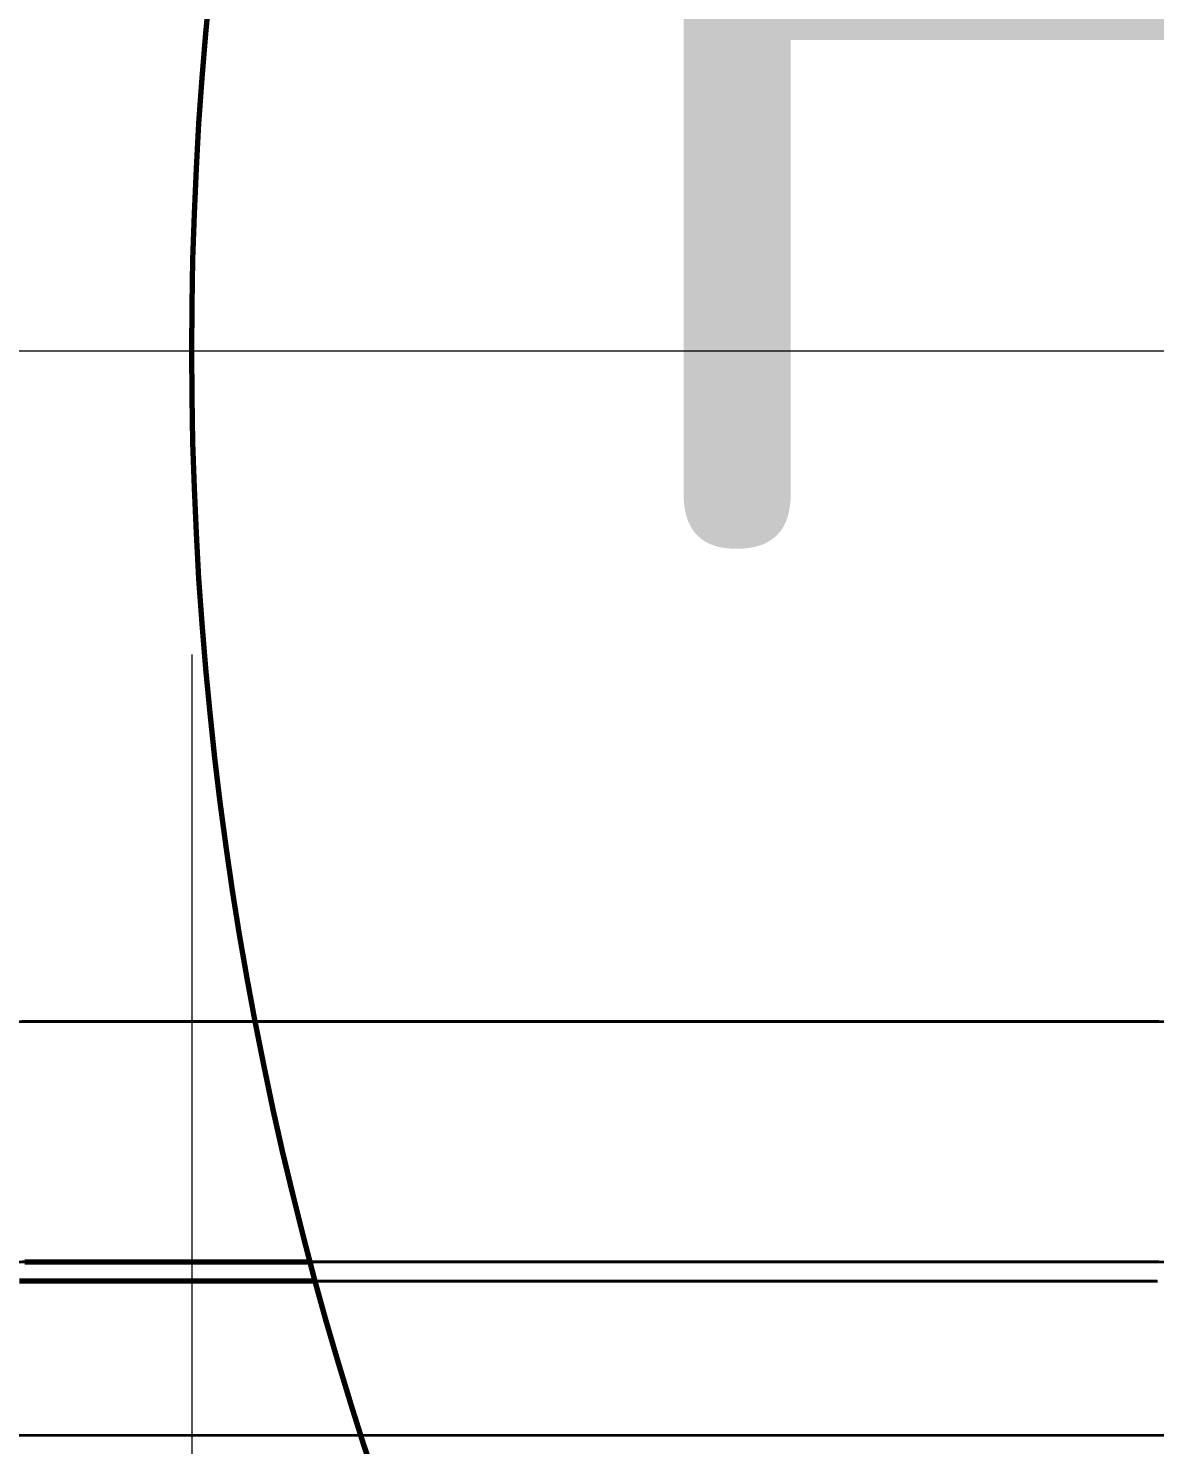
# Model space of a CAD drawing. Header units: millimetres. Extents: x 0 to 2382, y 0 to 420.
# Drawn here: x 294.19 to 299.75, y 228.6 to 235.59 of the extents above; entities that cross this region are included whole.
import ezdxf
from ezdxf.enums import TextEntityAlignment as Align

# ---------------------------------------------------------------- set-up
doc = ezdxf.new("R2010")
doc.units = ezdxf.units.MM
doc.linetypes.add('IRAM-E-TRAZOS', pattern=[5, 4, -1])
doc.linetypes.add('IRAM-F-TRAZO-PUNTO', pattern=[20, 15, -2, 1, -2])
for name, color, linetype, lineweight in [('01-VISIBLE', 7, 'CONTINUOUS', 70), ('02-OCULTA', 4, 'IRAM-E-TRAZOS', 35), ('03-EJE', 1, 'IRAM-F-TRAZO-PUNTO', 18), ('04-COTA', 3, 'CONTINUOUS', 18), ('06-TEXTO', 7, 'CONTINUOUS', 25)]:
    doc.layers.add(name, color=color, linetype=linetype, lineweight=lineweight)
doc.styles.add('ISO3098', font='isocpeur.ttf')
doc.dimstyles.new('FLAMA-IRAM', dxfattribs={"dimtxt": 3.5, "dimasz": 3.5, "dimexe": 2, "dimexo": 1.5, "dimgap": 1, "dimtad": 1, "dimdec": 1, "dimtxsty": 'ISO3098', "dimblk": 'IRAM_FLECHA', "dimblk1": 'IRAM_FLECHA', "dimblk2": 'IRAM_FLECHA', "dimcen": 2.5, "dimclrd": 256, "dimclre": 256, "dimclrt": 256, "dimazin": 3, "dimtfac": 1, "dimtmove": 0, "dimatfit": 3, "dimlwd": 18, "dimlwe": 18})

# ---------------------------------------------------------------- blocks, each defined once
blk = doc.blocks.new('IRAM_FLECHA')
blk.add_solid([(0, 0), (-1, 0.125), (-1, -0.125)])

msp = doc.modelspace()

# ---------------------------------------------------------------- linework, layer by layer
at = {"layer": '01-VISIBLE'}
for points in [[(294.1763, 229.5), (294.2405, 229.5), (294.3047, 229.5), (294.3689, 229.5), (294.433, 229.5), (294.4972, 229.5), (294.5614, 229.5), (294.6256, 229.5), (294.6898, 229.5), (294.754, 229.5), (294.8182, 229.5), (294.8824, 229.5), (294.9466, 229.5), (295.0108, 229.5), (295.0749, 229.5), (295.1391, 229.5), (295.2033, 229.5), (295.2675, 229.5), (295.3317, 229.5), (295.3959, 229.5), (295.4601, 229.5), (295.5243, 229.5), (295.5885, 229.5)], [(295.614, 229.405), (295.5504, 229.405), (295.4867, 229.405), (295.4231, 229.405), (295.3594, 229.405), (295.2957, 229.405), (295.2321, 229.405), (295.1684, 229.405), (295.1047, 229.405), (295.0411, 229.405), (294.9774, 229.405), (294.9138, 229.405), (294.8501, 229.405), (294.7864, 229.405), (294.7228, 229.405), (294.6591, 229.405), (294.5955, 229.405), (294.5318, 229.405), (294.4681, 229.405), (294.4045, 229.405), (294.3408, 229.405), (294.2772, 229.405), (294.2135, 229.405), (294.1498, 229.405)]]:
    msp.add_lwpolyline(points, dxfattribs=at)
msp.add_circle((312.5, 234), 17.5, dxfattribs=at)
at = {"layer": '02-OCULTA'}
for points in [[(294.1427, 230.6875), (294.2355, 230.6875), (294.3282, 230.6875), (294.421, 230.6875), (294.5137, 230.6875), (294.6065, 230.6875), (294.6992, 230.6875), (294.792, 230.6875), (294.8847, 230.6875), (294.9775, 230.6875), (295.0702, 230.6875), (295.163, 230.6875), (295.2557, 230.6875), (295.3485, 230.6875), (295.4412, 230.6875), (295.534, 230.6875), (295.6267, 230.6875), (295.7195, 230.6875), (295.8122, 230.6875), (295.905, 230.6875), (295.9977, 230.6875), (296.0905, 230.6875), (296.1832, 230.6875), (296.276, 230.6875), (296.3687, 230.6875), (296.4615, 230.6875), (296.5542, 230.6875), (296.647, 230.6875), (296.7397, 230.6875), (296.8325, 230.6875), (296.9252, 230.6875), (297.018, 230.6875), (297.1107, 230.6875), (297.2035, 230.6875), (297.2962, 230.6875), (297.389, 230.6875), (297.4817, 230.6875), (297.5745, 230.6875), (297.6672, 230.6875), (297.76, 230.6875), (297.8527, 230.6875), (297.9455, 230.6875), (298.0382, 230.6875), (298.131, 230.6875), (298.2237, 230.6875), (298.3165, 230.6875), (298.4092, 230.6875), (298.502, 230.6875), (298.5947, 230.6875), (298.6875, 230.6875), (298.7802, 230.6875), (298.873, 230.6875), (298.9657, 230.6875), (299.0585, 230.6875), (299.1512, 230.6875), (299.244, 230.6875), (299.3367, 230.6875), (299.4295, 230.6875), (299.5222, 230.6875), (299.615, 230.6875), (299.7077, 230.6875), (299.8005, 230.6875)], [(299.7625, 230.6875), (299.7125, 230.6875), (299.6625, 230.6875), (299.6125, 230.6875), (299.5625, 230.6875), (299.5125, 230.6875), (299.4625, 230.6875), (299.4125, 230.6875), (299.3625, 230.6875), (299.3125, 230.6875), (299.2625, 230.6875), (299.2125, 230.6875), (299.1625, 230.6875), (299.1125, 230.6875), (299.0625, 230.6875), (299.0125, 230.6875), (298.9625, 230.6875), (298.9125, 230.6875), (298.8625, 230.6875), (298.8125, 230.6875), (298.7625, 230.6875), (298.7125, 230.6875), (298.6625, 230.6875), (298.6125, 230.6875), (298.5625, 230.6875), (298.5125, 230.6875), (298.4625, 230.6875), (298.4125, 230.6875), (298.3625, 230.6875), (298.3125, 230.6875), (298.2625, 230.6875), (298.2125, 230.6875), (298.1625, 230.6875), (298.1125, 230.6875), (298.0625, 230.6875), (298.0125, 230.6875), (297.9625, 230.6875), (297.9125, 230.6875), (297.8625, 230.6875), (297.8125, 230.6875), (297.7625, 230.6875), (297.7125, 230.6875), (297.6625, 230.6875), (297.6125, 230.6875), (297.5625, 230.6875), (297.5125, 230.6875), (297.4625, 230.6875), (297.4125, 230.6875), (297.3625, 230.6875), (297.3125, 230.6875), (297.2625, 230.6875), (297.2125, 230.6875), (297.1625, 230.6875), (297.1125, 230.6875), (297.0625, 230.6875), (297.0125, 230.6875), (296.9625, 230.6875), (296.9125, 230.6875), (296.8625, 230.6875), (296.8125, 230.6875), (296.7625, 230.6875), (296.7125, 230.6875), (296.6625, 230.6875), (296.6125, 230.6875), (296.5625, 230.6875), (296.5125, 230.6875), (296.4625, 230.6875), (296.4125, 230.6875), (296.3625, 230.6875), (296.3125, 230.6875), (296.2625, 230.6875), (296.2125, 230.6875), (296.1625, 230.6875), (296.1125, 230.6875), (296.0625, 230.6875), (296.0125, 230.6875), (295.9625, 230.6875), (295.9125, 230.6875), (295.8625, 230.6875), (295.8125, 230.6875), (295.7625, 230.6875), (295.7125, 230.6875), (295.6625, 230.6875), (295.6125, 230.6875), (295.5625, 230.6875), (295.5125, 230.6875), (295.4625, 230.6875), (295.4125, 230.6875), (295.3625, 230.6875), (295.3125, 230.6875), (295.2625, 230.6875), (295.2125, 230.6875), (295.1625, 230.6875), (295.1125, 230.6875), (295.0625, 230.6875), (295.0125, 230.6875), (294.9625, 230.6875), (294.9125, 230.6875), (294.8625, 230.6875), (294.8125, 230.6875), (294.7625, 230.6875), (294.7125, 230.6875), (294.6625, 230.6875), (294.6125, 230.6875), (294.5625, 230.6875), (294.5125, 230.6875), (294.4625, 230.6875), (294.4125, 230.6875), (294.3625, 230.6875), (294.3125, 230.6875), (294.2625, 230.6875), (294.2125, 230.6875), (294.1625, 230.6875)], [(294.1687, 230.6875), (294.2639, 230.6875), (294.359, 230.6875), (294.4541, 230.6875), (294.5492, 230.6875), (294.6444, 230.6875), (294.7395, 230.6875), (294.8346, 230.6875), (294.9297, 230.6875), (295.0249, 230.6875), (295.12, 230.6875), (295.2151, 230.6875), (295.3102, 230.6875), (295.4054, 230.6875), (295.5005, 230.6875), (295.5956, 230.6875), (295.6907, 230.6875), (295.7859, 230.6875), (295.881, 230.6875), (295.9761, 230.6875), (296.0712, 230.6875), (296.1664, 230.6875), (296.2615, 230.6875), (296.3566, 230.6875), (296.4517, 230.6875), (296.5469, 230.6875), (296.642, 230.6875), (296.7371, 230.6875), (296.8322, 230.6875), (296.9274, 230.6875), (297.0225, 230.6875), (297.1176, 230.6875), (297.2127, 230.6875), (297.3079, 230.6875), (297.403, 230.6875), (297.4981, 230.6875), (297.5932, 230.6875), (297.6884, 230.6875), (297.7835, 230.6875), (297.8786, 230.6875), (297.9737, 230.6875), (298.0689, 230.6875), (298.164, 230.6875), (298.2591, 230.6875), (298.3542, 230.6875), (298.4494, 230.6875), (298.5445, 230.6875), (298.6396, 230.6875), (298.7347, 230.6875), (298.8299, 230.6875), (298.925, 230.6875), (299.0201, 230.6875), (299.1152, 230.6875), (299.2104, 230.6875), (299.3055, 230.6875), (299.4006, 230.6875), (299.4957, 230.6875), (299.5909, 230.6875), (299.686, 230.6875), (299.7811, 230.6875)], [(299.7761, 230.6875), (299.7261, 230.6875), (299.676, 230.6875), (299.6259, 230.6875), (299.5759, 230.6875), (299.5258, 230.6875), (299.4757, 230.6875), (299.4257, 230.6875), (299.3756, 230.6875), (299.3255, 230.6875), (299.2755, 230.6875), (299.2254, 230.6875), (299.1753, 230.6875), (299.1253, 230.6875), (299.0752, 230.6875), (299.0251, 230.6875), (298.9751, 230.6875), (298.925, 230.6875), (298.8749, 230.6875), (298.8249, 230.6875), (298.7748, 230.6875), (298.7247, 230.6875), (298.6747, 230.6875), (298.6246, 230.6875), (298.5745, 230.6875), (298.5245, 230.6875), (298.4744, 230.6875), (298.4243, 230.6875), (298.3743, 230.6875), (298.3242, 230.6875), (298.2741, 230.6875), (298.2241, 230.6875), (298.174, 230.6875), (298.1239, 230.6875), (298.0739, 230.6875), (298.0238, 230.6875), (297.9737, 230.6875), (297.9237, 230.6875), (297.8736, 230.6875), (297.8236, 230.6875), (297.7735, 230.6875), (297.7234, 230.6875), (297.6734, 230.6875), (297.6233, 230.6875), (297.5732, 230.6875), (297.5232, 230.6875), (297.4731, 230.6875), (297.423, 230.6875), (297.373, 230.6875), (297.3229, 230.6875), (297.2728, 230.6875), (297.2228, 230.6875), (297.1727, 230.6875), (297.1226, 230.6875), (297.0726, 230.6875), (297.0225, 230.6875), (296.9724, 230.6875), (296.9224, 230.6875), (296.8723, 230.6875), (296.8222, 230.6875), (296.7722, 230.6875), (296.7221, 230.6875), (296.672, 230.6875), (296.622, 230.6875), (296.5719, 230.6875), (296.5218, 230.6875), (296.4718, 230.6875), (296.4217, 230.6875), (296.3716, 230.6875), (296.3216, 230.6875), (296.2715, 230.6875), (296.2214, 230.6875), (296.1714, 230.6875), (296.1213, 230.6875), (296.0712, 230.6875), (296.0212, 230.6875), (295.9711, 230.6875), (295.9211, 230.6875), (295.871, 230.6875), (295.8209, 230.6875), (295.7709, 230.6875), (295.7208, 230.6875), (295.6707, 230.6875), (295.6207, 230.6875), (295.5706, 230.6875), (295.5205, 230.6875), (295.4705, 230.6875), (295.4204, 230.6875), (295.3703, 230.6875), (295.3203, 230.6875), (295.2702, 230.6875), (295.2201, 230.6875), (295.1701, 230.6875), (295.12, 230.6875), (295.0699, 230.6875), (295.0199, 230.6875), (294.9698, 230.6875), (294.9197, 230.6875), (294.8697, 230.6875), (294.8196, 230.6875), (294.7695, 230.6875), (294.7195, 230.6875), (294.6694, 230.6875), (294.6193, 230.6875), (294.5693, 230.6875), (294.5192, 230.6875), (294.4691, 230.6875), (294.4191, 230.6875), (294.369, 230.6875), (294.3189, 230.6875), (294.2689, 230.6875), (294.2188, 230.6875), (294.1687, 230.6875)], [(294.1427, 229.5), (294.2355, 229.5), (294.3282, 229.5), (294.421, 229.5), (294.5137, 229.5), (294.6065, 229.5), (294.6992, 229.5), (294.792, 229.5), (294.8847, 229.5), (294.9775, 229.5), (295.0702, 229.5), (295.163, 229.5), (295.2557, 229.5), (295.3485, 229.5), (295.4412, 229.5), (295.534, 229.5), (295.6267, 229.5), (295.7195, 229.5), (295.8122, 229.5), (295.905, 229.5), (295.9977, 229.5), (296.0905, 229.5), (296.1832, 229.5), (296.276, 229.5), (296.3687, 229.5), (296.4615, 229.5), (296.5542, 229.5), (296.647, 229.5), (296.7397, 229.5), (296.8325, 229.5), (296.9252, 229.5), (297.018, 229.5), (297.1107, 229.5), (297.2035, 229.5), (297.2962, 229.5), (297.389, 229.5), (297.4817, 229.5), (297.5745, 229.5), (297.6672, 229.5), (297.76, 229.5), (297.8527, 229.5), (297.9455, 229.5), (298.0382, 229.5), (298.131, 229.5), (298.2237, 229.5), (298.3165, 229.5), (298.4092, 229.5), (298.502, 229.5), (298.5947, 229.5), (298.6875, 229.5), (298.7802, 229.5), (298.873, 229.5), (298.9657, 229.5), (299.0585, 229.5), (299.1512, 229.5), (299.244, 229.5), (299.3367, 229.5), (299.4295, 229.5), (299.5222, 229.5), (299.615, 229.5), (299.7077, 229.5), (299.8005, 229.5)], [(299.7625, 229.5), (299.7125, 229.5), (299.6625, 229.5), (299.6125, 229.5), (299.5625, 229.5), (299.5125, 229.5), (299.4625, 229.5), (299.4125, 229.5), (299.3625, 229.5), (299.3125, 229.5), (299.2625, 229.5), (299.2125, 229.5), (299.1625, 229.5), (299.1125, 229.5), (299.0625, 229.5), (299.0125, 229.5), (298.9625, 229.5), (298.9125, 229.5), (298.8625, 229.5), (298.8125, 229.5), (298.7625, 229.5), (298.7125, 229.5), (298.6625, 229.5), (298.6125, 229.5), (298.5625, 229.5), (298.5125, 229.5), (298.4625, 229.5), (298.4125, 229.5), (298.3625, 229.5), (298.3125, 229.5), (298.2625, 229.5), (298.2125, 229.5), (298.1625, 229.5), (298.1125, 229.5), (298.0625, 229.5), (298.0125, 229.5), (297.9625, 229.5), (297.9125, 229.5), (297.8625, 229.5), (297.8125, 229.5), (297.7625, 229.5), (297.7125, 229.5), (297.6625, 229.5), (297.6125, 229.5), (297.5625, 229.5), (297.5125, 229.5), (297.4625, 229.5), (297.4125, 229.5), (297.3625, 229.5), (297.3125, 229.5), (297.2625, 229.5), (297.2125, 229.5), (297.1625, 229.5), (297.1125, 229.5), (297.0625, 229.5), (297.0125, 229.5), (296.9625, 229.5), (296.9125, 229.5), (296.8625, 229.5), (296.8125, 229.5), (296.7625, 229.5), (296.7125, 229.5), (296.6625, 229.5), (296.6125, 229.5), (296.5625, 229.5), (296.5125, 229.5), (296.4625, 229.5), (296.4125, 229.5), (296.3625, 229.5), (296.3125, 229.5), (296.2625, 229.5), (296.2125, 229.5), (296.1625, 229.5), (296.1125, 229.5), (296.0625, 229.5), (296.0125, 229.5), (295.9625, 229.5), (295.9125, 229.5), (295.8625, 229.5), (295.8125, 229.5), (295.7625, 229.5), (295.7125, 229.5), (295.6625, 229.5), (295.6125, 229.5), (295.5625, 229.5), (295.5125, 229.5), (295.4625, 229.5), (295.4125, 229.5), (295.3625, 229.5), (295.3125, 229.5), (295.2625, 229.5), (295.2125, 229.5), (295.1625, 229.5), (295.1125, 229.5), (295.0625, 229.5), (295.0125, 229.5), (294.9625, 229.5), (294.9125, 229.5), (294.8625, 229.5), (294.8125, 229.5), (294.7625, 229.5), (294.7125, 229.5), (294.6625, 229.5), (294.6125, 229.5), (294.5625, 229.5), (294.5125, 229.5), (294.4625, 229.5), (294.4125, 229.5), (294.3625, 229.5), (294.3125, 229.5), (294.2625, 229.5), (294.2125, 229.5), (294.1625, 229.5)], [(299.7625, 229.5), (299.7125, 229.5), (299.6625, 229.5), (299.6125, 229.5), (299.5625, 229.5), (299.5125, 229.5), (299.4625, 229.5), (299.4125, 229.5), (299.3625, 229.5), (299.3125, 229.5), (299.2625, 229.5), (299.2125, 229.5), (299.1625, 229.5), (299.1125, 229.5), (299.0625, 229.5), (299.0125, 229.5), (298.9625, 229.5), (298.9125, 229.5), (298.8625, 229.5), (298.8125, 229.5), (298.7625, 229.5), (298.7125, 229.5), (298.6625, 229.5), (298.6125, 229.5), (298.5625, 229.5), (298.5125, 229.5), (298.4625, 229.5), (298.4125, 229.5), (298.3625, 229.5), (298.3125, 229.5), (298.2625, 229.5), (298.2125, 229.5), (298.1625, 229.5), (298.1125, 229.5), (298.0625, 229.5), (298.0125, 229.5), (297.9625, 229.5), (297.9125, 229.5), (297.8625, 229.5), (297.8125, 229.5), (297.7625, 229.5), (297.7125, 229.5), (297.6625, 229.5), (297.6125, 229.5), (297.5625, 229.5), (297.5125, 229.5), (297.4625, 229.5), (297.4125, 229.5), (297.3625, 229.5), (297.3125, 229.5), (297.2625, 229.5), (297.2125, 229.5), (297.1625, 229.5), (297.1125, 229.5), (297.0625, 229.5), (297.0125, 229.5), (296.9625, 229.5), (296.9125, 229.5), (296.8625, 229.5), (296.8125, 229.5), (296.7625, 229.5), (296.7125, 229.5), (296.6625, 229.5), (296.6125, 229.5), (296.5625, 229.5), (296.5125, 229.5), (296.4625, 229.5), (296.4125, 229.5), (296.3625, 229.5), (296.3125, 229.5), (296.2625, 229.5), (296.2125, 229.5), (296.1625, 229.5), (296.1125, 229.5), (296.0625, 229.5), (296.0125, 229.5), (295.9625, 229.5), (295.9125, 229.5), (295.8625, 229.5), (295.8125, 229.5), (295.7625, 229.5), (295.7125, 229.5), (295.6625, 229.5), (295.6125, 229.5), (295.5625, 229.5), (295.5125, 229.5), (295.4625, 229.5), (295.4125, 229.5), (295.3625, 229.5), (295.3125, 229.5), (295.2625, 229.5), (295.2125, 229.5), (295.1625, 229.5), (295.1125, 229.5), (295.0625, 229.5), (295.0125, 229.5), (294.9625, 229.5), (294.9125, 229.5), (294.8625, 229.5), (294.8125, 229.5), (294.7625, 229.5), (294.7125, 229.5), (294.6625, 229.5), (294.6125, 229.5), (294.5625, 229.5), (294.5125, 229.5), (294.4625, 229.5), (294.4125, 229.5), (294.3625, 229.5), (294.3125, 229.5), (294.2625, 229.5), (294.2125, 229.5), (294.1625, 229.5)], [(294.1687, 229.5), (294.2639, 229.5), (294.359, 229.5), (294.4541, 229.5), (294.5492, 229.5), (294.6444, 229.5), (294.7395, 229.5), (294.8346, 229.5), (294.9297, 229.5), (295.0249, 229.5), (295.12, 229.5), (295.2151, 229.5), (295.3102, 229.5), (295.4054, 229.5), (295.5005, 229.5), (295.5956, 229.5), (295.6907, 229.5), (295.7859, 229.5), (295.881, 229.5), (295.9761, 229.5), (296.0712, 229.5), (296.1664, 229.5), (296.2615, 229.5), (296.3566, 229.5), (296.4517, 229.5), (296.5469, 229.5), (296.642, 229.5), (296.7371, 229.5), (296.8322, 229.5), (296.9274, 229.5), (297.0225, 229.5), (297.1176, 229.5), (297.2127, 229.5), (297.3079, 229.5), (297.403, 229.5), (297.4981, 229.5), (297.5932, 229.5), (297.6884, 229.5), (297.7835, 229.5), (297.8786, 229.5), (297.9737, 229.5), (298.0689, 229.5), (298.164, 229.5), (298.2591, 229.5), (298.3542, 229.5), (298.4494, 229.5), (298.5445, 229.5), (298.6396, 229.5), (298.7347, 229.5), (298.8299, 229.5), (298.925, 229.5), (299.0201, 229.5), (299.1152, 229.5), (299.2104, 229.5), (299.3055, 229.5), (299.4006, 229.5), (299.4957, 229.5), (299.5909, 229.5), (299.686, 229.5), (299.7811, 229.5)], [(299.7761, 229.5), (299.7261, 229.5), (299.676, 229.5), (299.6259, 229.5), (299.5759, 229.5), (299.5258, 229.5), (299.4757, 229.5), (299.4257, 229.5), (299.3756, 229.5), (299.3255, 229.5), (299.2755, 229.5), (299.2254, 229.5), (299.1753, 229.5), (299.1253, 229.5), (299.0752, 229.5), (299.0251, 229.5), (298.9751, 229.5), (298.925, 229.5), (298.8749, 229.5), (298.8249, 229.5), (298.7748, 229.5), (298.7247, 229.5), (298.6747, 229.5), (298.6246, 229.5), (298.5745, 229.5), (298.5245, 229.5), (298.4744, 229.5), (298.4243, 229.5), (298.3743, 229.5), (298.3242, 229.5), (298.2741, 229.5), (298.2241, 229.5), (298.174, 229.5), (298.1239, 229.5), (298.0739, 229.5), (298.0238, 229.5), (297.9737, 229.5), (297.9237, 229.5), (297.8736, 229.5), (297.8236, 229.5), (297.7735, 229.5), (297.7234, 229.5), (297.6734, 229.5), (297.6233, 229.5), (297.5732, 229.5), (297.5232, 229.5), (297.4731, 229.5), (297.423, 229.5), (297.373, 229.5), (297.3229, 229.5), (297.2728, 229.5), (297.2228, 229.5), (297.1727, 229.5), (297.1226, 229.5), (297.0726, 229.5), (297.0225, 229.5), (296.9724, 229.5), (296.9224, 229.5), (296.8723, 229.5), (296.8222, 229.5), (296.7722, 229.5), (296.7221, 229.5), (296.672, 229.5), (296.622, 229.5), (296.5719, 229.5), (296.5218, 229.5), (296.4718, 229.5), (296.4217, 229.5), (296.3716, 229.5), (296.3216, 229.5), (296.2715, 229.5), (296.2214, 229.5), (296.1714, 229.5), (296.1213, 229.5), (296.0712, 229.5), (296.0212, 229.5), (295.9711, 229.5), (295.9211, 229.5), (295.871, 229.5), (295.8209, 229.5), (295.7709, 229.5), (295.7208, 229.5), (295.6707, 229.5), (295.6207, 229.5), (295.5706, 229.5), (295.5205, 229.5), (295.4705, 229.5), (295.4204, 229.5), (295.3703, 229.5), (295.3203, 229.5), (295.2702, 229.5), (295.2201, 229.5), (295.1701, 229.5), (295.12, 229.5), (295.0699, 229.5), (295.0199, 229.5), (294.9698, 229.5), (294.9197, 229.5), (294.8697, 229.5), (294.8196, 229.5), (294.7695, 229.5), (294.7195, 229.5), (294.6694, 229.5), (294.6193, 229.5), (294.5693, 229.5), (294.5192, 229.5), (294.4691, 229.5), (294.4191, 229.5), (294.369, 229.5), (294.3189, 229.5), (294.2689, 229.5), (294.2188, 229.5), (294.1687, 229.5)], [(294.1687, 229.5), (294.2639, 229.5), (294.359, 229.5), (294.4541, 229.5), (294.5492, 229.5), (294.6444, 229.5), (294.7395, 229.5), (294.8346, 229.5), (294.9297, 229.5), (295.0249, 229.5), (295.12, 229.5), (295.2151, 229.5), (295.3102, 229.5), (295.4054, 229.5), (295.5005, 229.5), (295.5956, 229.5), (295.6907, 229.5), (295.7859, 229.5), (295.881, 229.5), (295.9761, 229.5), (296.0712, 229.5), (296.1664, 229.5), (296.2615, 229.5), (296.3566, 229.5), (296.4517, 229.5), (296.5469, 229.5), (296.642, 229.5), (296.7371, 229.5), (296.8322, 229.5), (296.9274, 229.5), (297.0225, 229.5), (297.1176, 229.5), (297.2127, 229.5), (297.3079, 229.5), (297.403, 229.5), (297.4981, 229.5), (297.5932, 229.5), (297.6884, 229.5), (297.7835, 229.5), (297.8786, 229.5), (297.9737, 229.5), (298.0689, 229.5), (298.164, 229.5), (298.2591, 229.5), (298.3542, 229.5), (298.4494, 229.5), (298.5445, 229.5), (298.6396, 229.5), (298.7347, 229.5), (298.8299, 229.5), (298.925, 229.5), (299.0201, 229.5), (299.1152, 229.5), (299.2104, 229.5), (299.3055, 229.5), (299.4006, 229.5), (299.4957, 229.5), (299.5909, 229.5), (299.686, 229.5), (299.7811, 229.5)], [(299.7761, 229.5), (299.7261, 229.5), (299.676, 229.5), (299.6259, 229.5), (299.5759, 229.5), (299.5258, 229.5), (299.4757, 229.5), (299.4257, 229.5), (299.3756, 229.5), (299.3255, 229.5), (299.2755, 229.5), (299.2254, 229.5), (299.1753, 229.5), (299.1253, 229.5), (299.0752, 229.5), (299.0251, 229.5), (298.9751, 229.5), (298.925, 229.5), (298.8749, 229.5), (298.8249, 229.5), (298.7748, 229.5), (298.7247, 229.5), (298.6747, 229.5), (298.6246, 229.5), (298.5745, 229.5), (298.5245, 229.5), (298.4744, 229.5), (298.4243, 229.5), (298.3743, 229.5), (298.3242, 229.5), (298.2741, 229.5), (298.2241, 229.5), (298.174, 229.5), (298.1239, 229.5), (298.0739, 229.5), (298.0238, 229.5), (297.9737, 229.5), (297.9237, 229.5), (297.8736, 229.5), (297.8236, 229.5), (297.7735, 229.5), (297.7234, 229.5), (297.6734, 229.5), (297.6233, 229.5), (297.5732, 229.5), (297.5232, 229.5), (297.4731, 229.5), (297.423, 229.5), (297.373, 229.5), (297.3229, 229.5), (297.2728, 229.5), (297.2228, 229.5), (297.1727, 229.5), (297.1226, 229.5), (297.0726, 229.5), (297.0225, 229.5), (296.9724, 229.5), (296.9224, 229.5), (296.8723, 229.5), (296.8222, 229.5), (296.7722, 229.5), (296.7221, 229.5), (296.672, 229.5), (296.622, 229.5), (296.5719, 229.5), (296.5218, 229.5), (296.4718, 229.5), (296.4217, 229.5), (296.3716, 229.5), (296.3216, 229.5), (296.2715, 229.5), (296.2214, 229.5), (296.1714, 229.5), (296.1213, 229.5), (296.0712, 229.5), (296.0212, 229.5), (295.9711, 229.5), (295.9211, 229.5), (295.871, 229.5), (295.8209, 229.5), (295.7709, 229.5), (295.7208, 229.5), (295.6707, 229.5), (295.6207, 229.5), (295.5706, 229.5), (295.5205, 229.5), (295.4705, 229.5), (295.4204, 229.5), (295.3703, 229.5), (295.3203, 229.5), (295.2702, 229.5), (295.2201, 229.5), (295.1701, 229.5), (295.12, 229.5), (295.0699, 229.5), (295.0199, 229.5), (294.9698, 229.5), (294.9197, 229.5), (294.8697, 229.5), (294.8196, 229.5), (294.7695, 229.5), (294.7195, 229.5), (294.6694, 229.5), (294.6193, 229.5), (294.5693, 229.5), (294.5192, 229.5), (294.4691, 229.5), (294.4191, 229.5), (294.369, 229.5), (294.3189, 229.5), (294.2689, 229.5), (294.2188, 229.5), (294.1687, 229.5)], [(295.5885, 229.5), (295.6386, 229.5), (295.6886, 229.5), (295.7387, 229.5), (295.7888, 229.5), (295.8389, 229.5), (295.889, 229.5), (295.9391, 229.5), (295.9892, 229.5), (296.0393, 229.5), (296.0894, 229.5), (296.1395, 229.5), (296.1895, 229.5), (296.2396, 229.5), (296.2897, 229.5), (296.3398, 229.5), (296.3899, 229.5), (296.44, 229.5), (296.4901, 229.5), (296.5402, 229.5), (296.5903, 229.5), (296.6404, 229.5), (296.6905, 229.5), (296.7405, 229.5), (296.7906, 229.5), (296.8407, 229.5), (296.8908, 229.5), (296.9409, 229.5), (296.991, 229.5), (297.0411, 229.5), (297.0912, 229.5), (297.1413, 229.5), (297.1914, 229.5), (297.2414, 229.5), (297.2915, 229.5), (297.3416, 229.5), (297.3917, 229.5), (297.4418, 229.5), (297.4919, 229.5), (297.542, 229.5), (297.5921, 229.5), (297.6422, 229.5), (297.6923, 229.5), (297.7424, 229.5), (297.7924, 229.5), (297.8425, 229.5), (297.8926, 229.5), (297.9427, 229.5), (297.9928, 229.5), (298.0429, 229.5), (298.093, 229.5), (298.1431, 229.5), (298.1932, 229.5), (298.2433, 229.5), (298.2933, 229.5), (298.3434, 229.5), (298.3935, 229.5), (298.4436, 229.5), (298.4937, 229.5), (298.5438, 229.5), (298.5939, 229.5), (298.644, 229.5), (298.6941, 229.5), (298.7442, 229.5), (298.7942, 229.5), (298.8443, 229.5), (298.8944, 229.5), (298.9445, 229.5), (298.9946, 229.5), (299.0447, 229.5), (299.0948, 229.5), (299.1449, 229.5), (299.195, 229.5), (299.2451, 229.5), (299.2952, 229.5), (299.3452, 229.5), (299.3953, 229.5), (299.4454, 229.5), (299.4955, 229.5), (299.5456, 229.5), (299.5957, 229.5), (299.6458, 229.5), (299.6959, 229.5), (299.746, 229.5), (299.7961, 229.5)], [(294.1656, 229.405), (294.2156, 229.405), (294.2656, 229.405), (294.3157, 229.405), (294.3657, 229.405), (294.4157, 229.405), (294.4658, 229.405), (294.5158, 229.405), (294.5658, 229.405), (294.6159, 229.405), (294.6659, 229.405), (294.7159, 229.405), (294.766, 229.405), (294.816, 229.405), (294.866, 229.405), (294.9161, 229.405), (294.9661, 229.405), (295.0161, 229.405), (295.0662, 229.405), (295.1162, 229.405), (295.1662, 229.405), (295.2163, 229.405), (295.2663, 229.405), (295.3163, 229.405), (295.3664, 229.405), (295.4164, 229.405), (295.4664, 229.405), (295.5165, 229.405), (295.5665, 229.405), (295.6165, 229.405), (295.6666, 229.405), (295.7166, 229.405), (295.7666, 229.405), (295.8167, 229.405), (295.8667, 229.405), (295.9167, 229.405), (295.9668, 229.405), (296.0168, 229.405), (296.0668, 229.405), (296.1169, 229.405), (296.1669, 229.405), (296.2169, 229.405), (296.2669, 229.405), (296.317, 229.405), (296.367, 229.405), (296.417, 229.405), (296.4671, 229.405), (296.5171, 229.405), (296.5671, 229.405), (296.6172, 229.405), (296.6672, 229.405), (296.7172, 229.405), (296.7673, 229.405), (296.8173, 229.405), (296.8673, 229.405), (296.9174, 229.405), (296.9674, 229.405), (297.0174, 229.405), (297.0675, 229.405), (297.1175, 229.405), (297.1675, 229.405), (297.2176, 229.405), (297.2676, 229.405), (297.3176, 229.405), (297.3677, 229.405), (297.4177, 229.405), (297.4677, 229.405), (297.5178, 229.405), (297.5678, 229.405), (297.6178, 229.405), (297.6679, 229.405), (297.7179, 229.405), (297.7679, 229.405), (297.818, 229.405), (297.868, 229.405), (297.918, 229.405), (297.9681, 229.405), (298.0181, 229.405), (298.0681, 229.405), (298.1181, 229.405), (298.1682, 229.405), (298.2182, 229.405), (298.2682, 229.405), (298.3183, 229.405), (298.3683, 229.405), (298.4183, 229.405), (298.4684, 229.405), (298.5184, 229.405), (298.5684, 229.405), (298.6185, 229.405), (298.6685, 229.405), (298.7185, 229.405), (298.7686, 229.405), (298.8186, 229.405), (298.8686, 229.405), (298.9187, 229.405), (298.9687, 229.405), (299.0187, 229.405), (299.0688, 229.405), (299.1188, 229.405), (299.1688, 229.405), (299.2189, 229.405), (299.2689, 229.405), (299.3189, 229.405), (299.369, 229.405), (299.419, 229.405), (299.469, 229.405), (299.5191, 229.405), (299.5691, 229.405), (299.6191, 229.405), (299.6692, 229.405), (299.7192, 229.405), (299.7692, 229.405)], [(299.7675, 229.405), (299.7175, 229.405), (299.6674, 229.405), (299.6174, 229.405), (299.5674, 229.405), (299.5173, 229.405), (299.4673, 229.405), (299.4172, 229.405), (299.3672, 229.405), (299.3171, 229.405), (299.2671, 229.405), (299.2171, 229.405), (299.167, 229.405), (299.117, 229.405), (299.0669, 229.405), (299.0169, 229.405), (298.9668, 229.405), (298.9168, 229.405), (298.8668, 229.405), (298.8167, 229.405), (298.7667, 229.405), (298.7166, 229.405), (298.6666, 229.405), (298.6166, 229.405), (298.5665, 229.405), (298.5165, 229.405), (298.4664, 229.405), (298.4164, 229.405), (298.3663, 229.405), (298.3163, 229.405), (298.2663, 229.405), (298.2162, 229.405), (298.1662, 229.405), (298.1161, 229.405), (298.0661, 229.405), (298.016, 229.405), (297.966, 229.405), (297.916, 229.405), (297.8659, 229.405), (297.8159, 229.405), (297.7658, 229.405), (297.7158, 229.405), (297.6658, 229.405), (297.6157, 229.405), (297.5657, 229.405), (297.5156, 229.405), (297.4656, 229.405), (297.4155, 229.405), (297.3655, 229.405), (297.3155, 229.405), (297.2654, 229.405), (297.2154, 229.405), (297.1653, 229.405), (297.1153, 229.405), (297.0652, 229.405), (297.0152, 229.405), (296.9652, 229.405), (296.9151, 229.405), (296.8651, 229.405), (296.815, 229.405), (296.765, 229.405), (296.715, 229.405), (296.6649, 229.405), (296.6149, 229.405), (296.5648, 229.405), (296.5148, 229.405), (296.4647, 229.405), (296.4147, 229.405), (296.3647, 229.405), (296.3146, 229.405), (296.2646, 229.405), (296.2145, 229.405), (296.1645, 229.405), (296.1145, 229.405), (296.0644, 229.405), (296.0144, 229.405), (295.9643, 229.405), (295.9143, 229.405), (295.8642, 229.405), (295.8142, 229.405), (295.7642, 229.405), (295.7141, 229.405), (295.6641, 229.405), (295.614, 229.405)], [(294.1318, 228.645), (294.2281, 228.645), (294.3244, 228.645), (294.4207, 228.645), (294.5171, 228.645), (294.6134, 228.645), (294.7097, 228.645), (294.806, 228.645), (294.9023, 228.645), (294.9986, 228.645), (295.0949, 228.645), (295.1912, 228.645), (295.2876, 228.645), (295.3839, 228.645), (295.4802, 228.645), (295.5765, 228.645), (295.6728, 228.645), (295.7691, 228.645), (295.8654, 228.645), (295.9617, 228.645), (296.0581, 228.645), (296.1544, 228.645), (296.2507, 228.645), (296.347, 228.645), (296.4433, 228.645), (296.5396, 228.645), (296.6359, 228.645), (296.7322, 228.645), (296.8286, 228.645), (296.9249, 228.645), (297.0212, 228.645), (297.1175, 228.645), (297.2138, 228.645), (297.3101, 228.645), (297.4064, 228.645), (297.5027, 228.645), (297.5991, 228.645), (297.6954, 228.645), (297.7917, 228.645), (297.888, 228.645), (297.9843, 228.645), (298.0806, 228.645), (298.1769, 228.645), (298.2732, 228.645), (298.3696, 228.645), (298.4659, 228.645), (298.5622, 228.645), (298.6585, 228.645), (298.7548, 228.645), (298.8511, 228.645), (298.9474, 228.645), (299.0437, 228.645), (299.1401, 228.645), (299.2364, 228.645), (299.3327, 228.645), (299.429, 228.645), (299.5253, 228.645), (299.6216, 228.645), (299.7179, 228.645), (299.8142, 228.645)], [(294.1656, 228.645), (294.2156, 228.645), (294.2656, 228.645), (294.3157, 228.645), (294.3657, 228.645), (294.4157, 228.645), (294.4658, 228.645), (294.5158, 228.645), (294.5658, 228.645), (294.6159, 228.645), (294.6659, 228.645), (294.7159, 228.645), (294.766, 228.645), (294.816, 228.645), (294.866, 228.645), (294.9161, 228.645), (294.9661, 228.645), (295.0161, 228.645), (295.0662, 228.645), (295.1162, 228.645), (295.1662, 228.645), (295.2163, 228.645), (295.2663, 228.645), (295.3163, 228.645), (295.3664, 228.645), (295.4164, 228.645), (295.4664, 228.645), (295.5165, 228.645), (295.5665, 228.645), (295.6165, 228.645), (295.6666, 228.645), (295.7166, 228.645), (295.7666, 228.645), (295.8167, 228.645), (295.8667, 228.645), (295.9167, 228.645), (295.9668, 228.645), (296.0168, 228.645), (296.0668, 228.645), (296.1169, 228.645), (296.1669, 228.645), (296.2169, 228.645), (296.2669, 228.645), (296.317, 228.645), (296.367, 228.645), (296.417, 228.645), (296.4671, 228.645), (296.5171, 228.645), (296.5671, 228.645), (296.6172, 228.645), (296.6672, 228.645), (296.7172, 228.645), (296.7673, 228.645), (296.8173, 228.645), (296.8673, 228.645), (296.9174, 228.645), (296.9674, 228.645), (297.0174, 228.645), (297.0675, 228.645), (297.1175, 228.645), (297.1675, 228.645), (297.2176, 228.645), (297.2676, 228.645), (297.3176, 228.645), (297.3677, 228.645), (297.4177, 228.645), (297.4677, 228.645), (297.5178, 228.645), (297.5678, 228.645), (297.6178, 228.645), (297.6679, 228.645), (297.7179, 228.645), (297.7679, 228.645), (297.818, 228.645), (297.868, 228.645), (297.918, 228.645), (297.9681, 228.645), (298.0181, 228.645), (298.0681, 228.645), (298.1181, 228.645), (298.1682, 228.645), (298.2182, 228.645), (298.2682, 228.645), (298.3183, 228.645), (298.3683, 228.645), (298.4183, 228.645), (298.4684, 228.645), (298.5184, 228.645), (298.5684, 228.645), (298.6185, 228.645), (298.6685, 228.645), (298.7185, 228.645), (298.7686, 228.645), (298.8186, 228.645), (298.8686, 228.645), (298.9187, 228.645), (298.9687, 228.645), (299.0187, 228.645), (299.0688, 228.645), (299.1188, 228.645), (299.1688, 228.645), (299.2189, 228.645), (299.2689, 228.645), (299.3189, 228.645), (299.369, 228.645), (299.419, 228.645), (299.469, 228.645), (299.5191, 228.645), (299.5691, 228.645), (299.6191, 228.645), (299.6692, 228.645), (299.7192, 228.645), (299.7692, 228.645)]]:
    msp.add_lwpolyline(points, dxfattribs=at)
msp.add_circle((312.5, 234), 17.5, dxfattribs=at)
msp.add_circle((312.5, 234), 17.5, dxfattribs=at)
msp.add_circle((312.5, 234), 17.5, dxfattribs=at)
at = {"layer": '03-EJE'}
for p, q in [((291, 234), (334, 234)), ((294.7, 234), (330.3, 234))]:
    msp.add_line(p, q, dxfattribs=at)

# ---------------------------------------------------------------- texts
at = {"layer": '06-TEXTO', "style": 'ISO3098'}
msp.add_text('F', height=5, dxfattribs=at).set_placement((298.6854, 235.5093), align=Align.MIDDLE_CENTER)

# ---------------------------------------------------------------- dimensions: what is measured, and where the dimension line sits
at = {"layer": '04-COTA'}
msp.add_linear_dim(base=(295, 207.5), p1=(295, 234), p2=(330, 234), dimstyle='FLAMA-IRAM', override={"dimlfac": 10, "dimpost": '%%c<>'}, dxfattribs=at).render()

doc.saveas('drawing.dxf')
